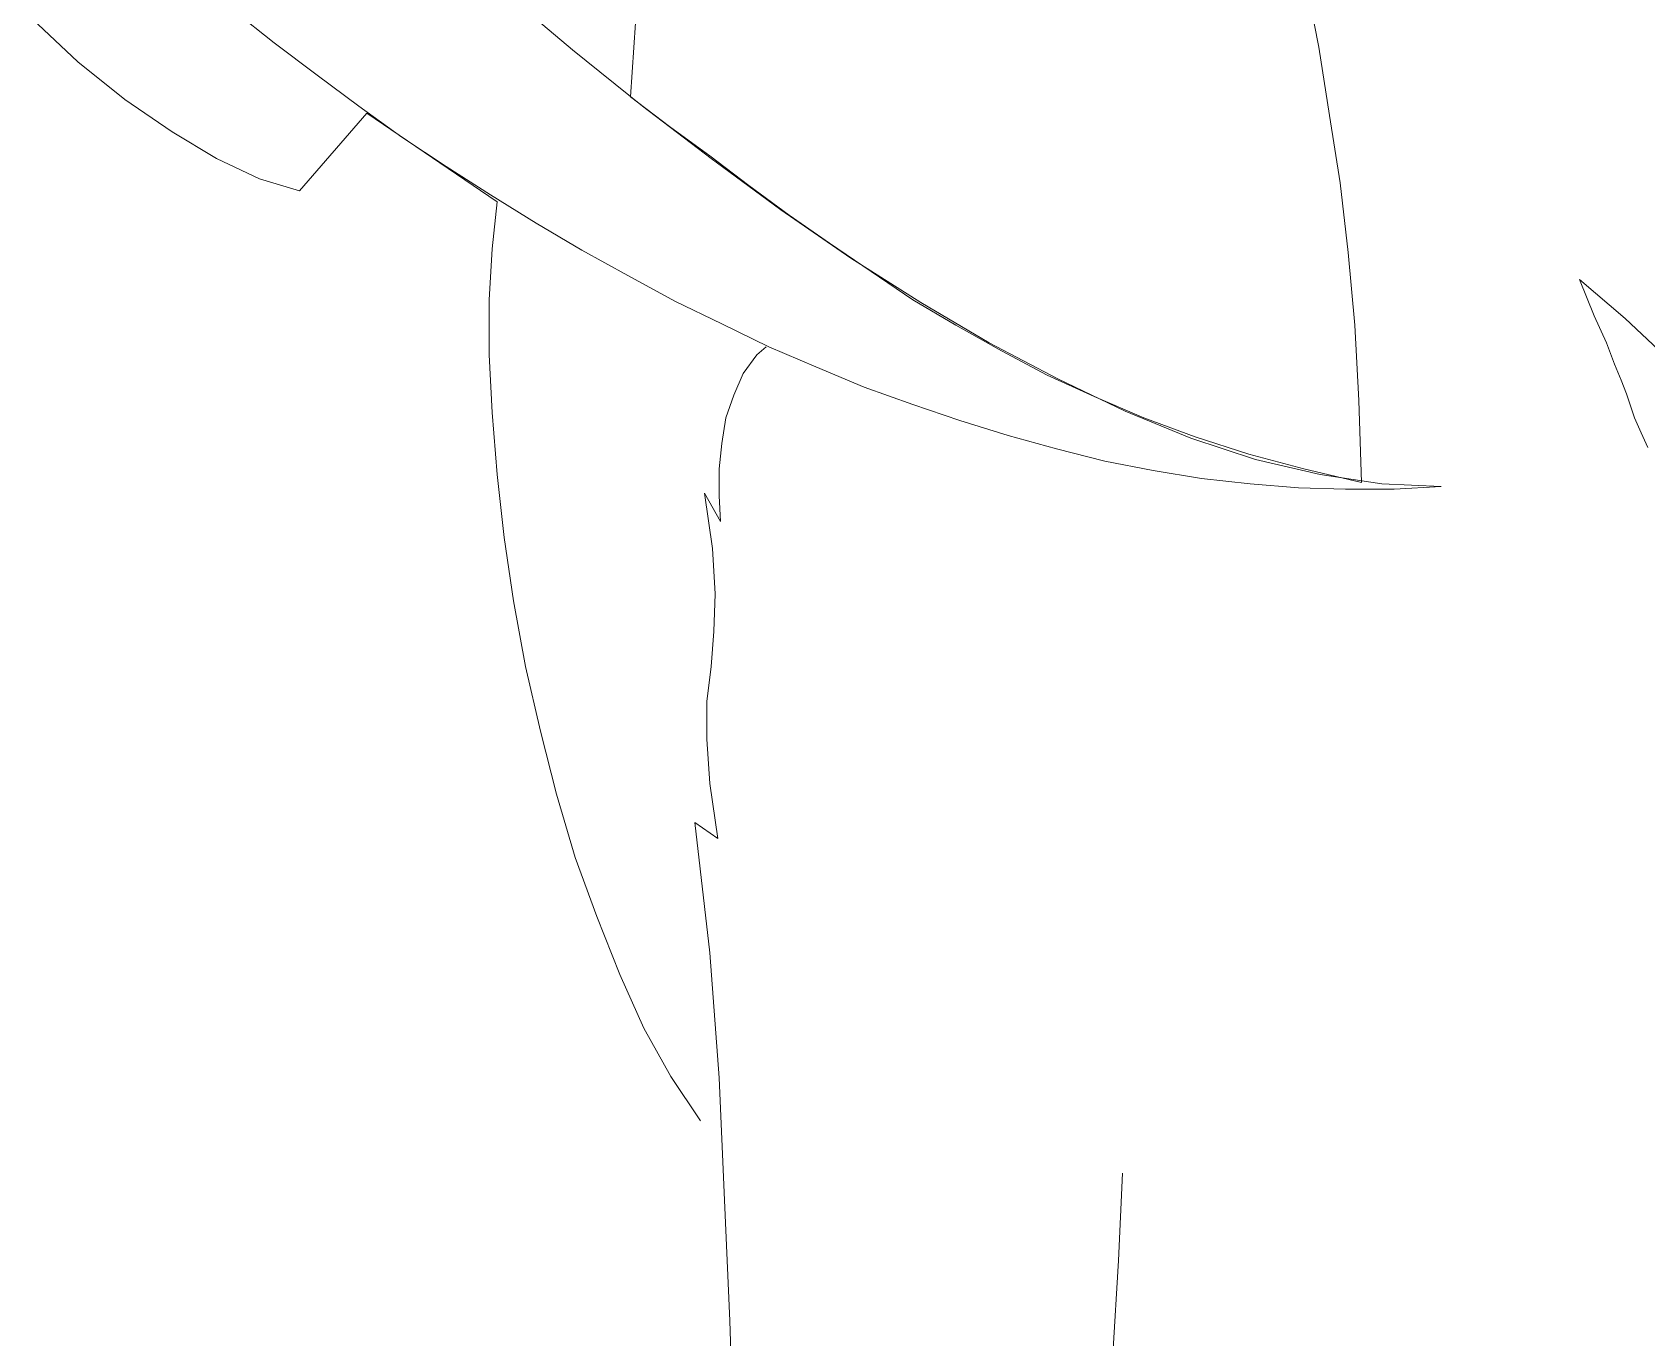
# Model space of a CAD drawing. Header units: millimetres. Extents: x 87938 to 265635, y 330093 to 434310.
# Drawn here: x 245769 to 246960, y 402304 to 403269 of the extents above; entities that cross this region are included whole.
import ezdxf

# ---------------------------------------------------------------- set-up
doc = ezdxf.new("R2010")
doc.units = ezdxf.units.MM

# ---------------------------------------------------------------- blocks, each defined once
blk = doc.blocks.new('A$C7B22234F')
at = {"lineweight": 0}
for p, q in [((1775.4, 5415.5), (1785.3, 5560.4)), ((2273.6, 5502.8), (2283.5, 5452.2)), ((1732.7, 5450.2), (1682.1, 5492.9)), ((1367.5, 5441.3), (1333.8, 5473)), ((1482.6, 5479), (1512.4, 5455.2)), ((1512.4, 5455.2), (1544.1, 5431.4)), ((1784.3, 5408.5), (1732.7, 5450.2)), ((2283.5, 5452.2), (2291.4, 5401.6)), ((1402.2, 5413.5), (1367.5, 5441.3)), ((1544.1, 5431.4), (1574.9, 5408.5)), ((1437, 5389.7), (1402.2, 5413.5)), ((1804.2, 5393.6), (1775.4, 5415.5)), ((1580.9, 5403.5), (1531.2, 5346)), ((1574.9, 5408.5), (1606.7, 5385.7)), ((1677.1, 5338), (1580.9, 5403.5)), ((1834.9, 5369.8), (1784.3, 5408.5)), ((2291.4, 5401.6), (2299.3, 5352)), ((1469.7, 5369.8), (1437, 5389.7)), ((1833.9, 5371.8), (1804.2, 5393.6)), ((1606.7, 5385.7), (1639.4, 5363.9)), ((1501.5, 5354.9), (1469.7, 5369.8)), ((1639.4, 5363.9), (1672.2, 5343)), ((1862.7, 5350), (1833.9, 5371.8)), ((1886.5, 5332.1), (1834.9, 5369.8)), ((1531.2, 5346), (1501.5, 5354.9)), ((2299.3, 5352), (2305.3, 5300.4)), ((1672.2, 5343), (1705.9, 5322.2)), ((1892.5, 5328.1), (1862.7, 5350)), ((1673.2, 5303.3), (1677.1, 5338)), ((1938.1, 5296.4), (1886.5, 5332.1)), ((1922.3, 5307.3), (1892.5, 5328.1)), ((1705.9, 5322.2), (1739.6, 5302.3)), ((1953, 5286.5), (1922.3, 5307.3)), ((1671.2, 5265.6), (1673.2, 5303.3)), ((1739.6, 5302.3), (1773.4, 5283.5)), ((1989.8, 5263.6), (1938.1, 5296.4)), ((2305.3, 5300.4), (2310.3, 5246.7)), ((1773.4, 5283.5), (1808.1, 5264.6)), ((1983.8, 5265.6), (1953, 5286.5)), ((2486.9, 5253.7), (2476, 5280.5)), ((2476, 5280.5), (2509.7, 5251.7)), ((1671.2, 5224.9), (1671.2, 5265.6)), ((1808.1, 5264.6), (1842.9, 5247.8)), ((2015.5, 5246.7), (1983.8, 5265.6)), ((2040.3, 5233.8), (1989.8, 5263.6)), ((1842.9, 5247.8), (1877.6, 5230.9)), ((2049.3, 5227.9), (2015.5, 5246.7)), ((2310.3, 5246.7), (2313.2, 5191.2)), ((2495.9, 5233.8), (2486.9, 5253.7)), ((2509.7, 5251.7), (2542.5, 5221)), ((2090.9, 5207.1), (2040.3, 5233.8)), ((2501.8, 5218), (2495.9, 5233.8)), ((1673.2, 5182.3), (1671.2, 5224.9)), ((1868.7, 5224.9), (1858.7, 5211)), ((1875.6, 5230.9), (1868.7, 5224.9)), ((1877.6, 5230.9), (1912.3, 5216)), ((2083, 5210), (2049.3, 5227.9)), ((1858.7, 5211), (1851.8, 5195.1)), ((1912.3, 5216), (1948, 5201.1)), ((2117.7, 5194.2), (2083, 5210)), ((2506.8, 5206.1), (2501.8, 5218)), ((1948, 5201.1), (1983.8, 5188.2)), ((2140.6, 5183.2), (2090.9, 5207.1)), ((2510.8, 5196.2), (2506.8, 5206.1)), ((1851.8, 5195.1), (1845.8, 5178.3)), ((1983.8, 5188.2), (2018.5, 5176.3)), ((2154.5, 5178.3), (2117.7, 5194.2)), ((2313.2, 5191.2), (2315.2, 5130.7)), ((2513.7, 5187.2), (2510.8, 5196.2)), ((2516.7, 5178.3), (2513.7, 5187.2)), ((1677.1, 5136.6), (1673.2, 5182.3)), ((1845.8, 5178.3), (1842.9, 5159.4)), ((2018.5, 5176.3), (2054.2, 5165.4)), ((2189.2, 5163.4), (2140.6, 5183.2)), ((2192.2, 5164.4), (2154.5, 5178.3)), ((2521.6, 5167.4), (2516.7, 5178.3)), ((2054.2, 5165.4), (2090, 5155.5)), ((2236.9, 5147.5), (2189.2, 5163.4)), ((2231.9, 5151.5), (2192.2, 5164.4)), ((2526.6, 5156.4), (2521.6, 5167.4)), ((1842.9, 5159.4), (1840.9, 5140.6)), ((2090, 5155.5), (2125.7, 5146.5)), ((2272.6, 5140.6), (2231.9, 5151.5)), ((1840.9, 5140.6), (1840.9, 5120.7)), ((2125.7, 5146.5), (2161.4, 5139.6)), ((2161.4, 5139.6), (2197.1, 5133.6)), ((2284.5, 5136.6), (2236.9, 5147.5)), ((2315.2, 5130.7), (2272.6, 5140.6)), ((1682.1, 5090), (1677.1, 5136.6)), ((2197.1, 5133.6), (2232.9, 5129.6)), ((2232.9, 5129.6), (2268.6, 5126.7)), ((2268.6, 5126.7), (2303.3, 5125.7)), ((2330.1, 5129.6), (2284.5, 5136.6)), ((2303.3, 5125.7), (2339.1, 5125.7)), ((2373.8, 5127.7), (2330.1, 5129.6)), ((2339.1, 5125.7), (2373.8, 5127.7)), ((1830, 5122.7), (1835.9, 5082)), ((1841.9, 5101.9), (1830, 5122.7)), ((1840.9, 5120.7), (1841.9, 5101.9)), ((1689, 5043.3), (1682.1, 5090)), ((1835.9, 5082), (1837.9, 5048.3)), ((1698, 4994.7), (1689, 5043.3)), ((1837.9, 5048.3), (1836.9, 5020.5)), ((1836.9, 5020.5), (1834.9, 4994.7)), ((1708.9, 4947.1), (1698, 4994.7)), ((1834.9, 4994.7), (1831.9, 4968.9)), ((1831.9, 4968.9), (1831.9, 4941.1)), ((1720.8, 4900.4), (1708.9, 4947.1)), ((1831.9, 4941.1), (1833.9, 4908.4)), ((1734.7, 4853.8), (1720.8, 4900.4)), ((1833.9, 4908.4), (1839.9, 4867.7)), ((1823, 4879.6), (1833.9, 4783.3)), ((1839.9, 4867.7), (1823, 4879.6)), ((1750.6, 4810.1), (1734.7, 4853.8)), ((1767.5, 4767.4), (1750.6, 4810.1)), ((1833.9, 4783.3), (1840.9, 4691)), ((1785.3, 4727.7), (1767.5, 4767.4)), ((1805.1, 4692), (1785.3, 4727.7)), ((1827, 4659.3), (1805.1, 4692)), ((1840.9, 4691), (1844.9, 4600.7)), ((2135.6, 4556.1), (2138.6, 4620.6)), ((1844.9, 4600.7), (1848.8, 4511.4)), ((2131.6, 4486.6), (2135.6, 4556.1)), ((1848.8, 4511.4), (1851.8, 4422.1))]:
    blk.add_line(p, q, dxfattribs=at)
blk = doc.blocks.new('A$C543C6214')
blk.add_blockref('A$C7B22234F', (0, 0))

msp = doc.modelspace()

# ---------------------------------------------------------------- block references
msp.add_blockref('A$C543C6214', (244434.8, 397805.4))

doc.saveas('drawing.dxf')
